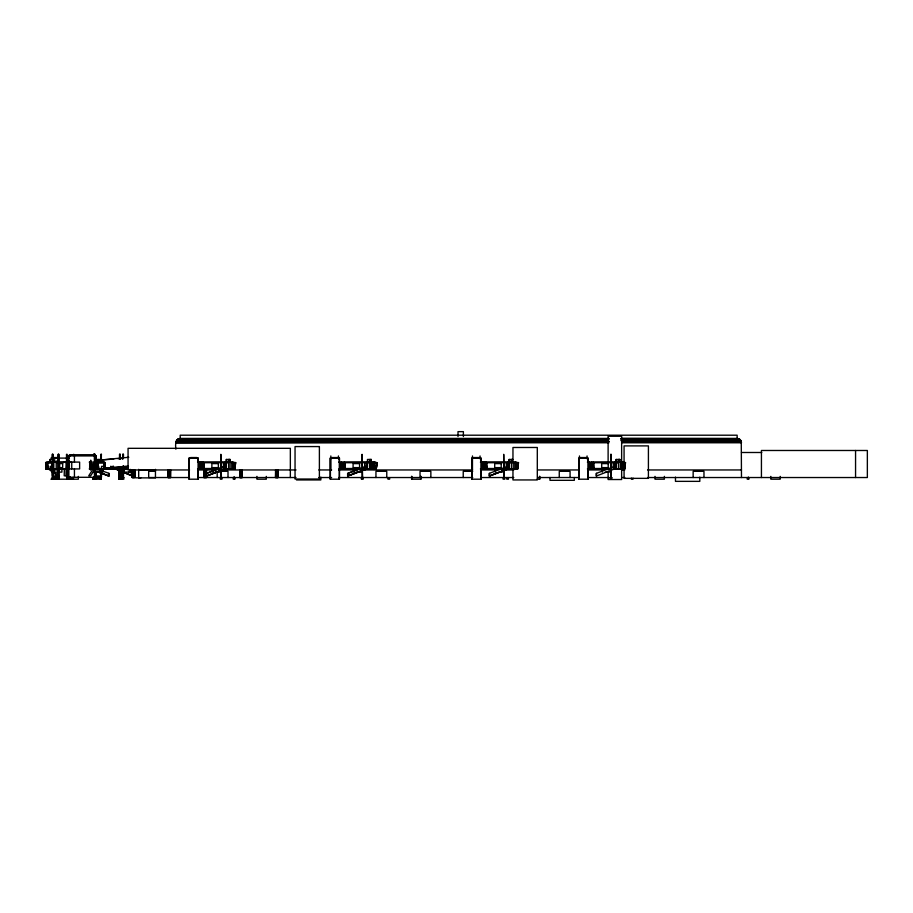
<?xml version="1.0" encoding="UTF-8"?>
<svg xmlns="http://www.w3.org/2000/svg" width="913" height="913" viewBox="0 0 913 913"><rect width="100%" height="100%" fill="white"/><g stroke="black" fill="none" stroke-linecap="round" stroke-linejoin="round"><path stroke-width="1.37" d="M113.132 468.791L113.132 466.406M113.532 469.054L113.532 466.349M611.231 478.115L611.242 454.32L610.694 478.115L610.706 470.218M66.809 479.199L66.809 477.579M68.019 478.663L73.417 478.663M72.23 479.199L72.218 477.579L73.428 477.579L68.007 478.115M73.417 478.115L73.428 479.199M121.897 477.043L121.874 478.115L122.285 477.579M55.967 478.127L55.99 477.043M89.736 468.78L90.033 461.818L89.839 468.78M90.581 468.928L90.033 462.046M90.764 461.818C90.216 486.081 90.752 447.507 90.832 464.74M98.136 478.115L98.159 477.043M97.805 469.054L97.999 462.571L97.212 462.298L97.805 469.054L97.999 462.571M97.805 468.791L97.999 462.834M104.367 468.791L104.561 462.834L103.774 462.571L103.774 467.33M104.63 468.791L104.824 462.571L104.036 462.298M66.193 468.791L66.523 461.967M68.452 468.791L67.984 461.83L67.733 468.928M175.867 449.196C175.422 445.681 174.862 438.56 180.203 438.445L608.948 438.445M90.022 461.818L90.216 468.928M90.273 461.818L90.079 468.78M200.917 468.928L200.175 461.818L199.411 468.78L200.164 462.046L200.997 468.78L201.693 461.818L202.458 468.928L203.222 461.818L203.976 468.78M340.617 468.78L341.451 461.967M341.439 461.967L342.147 468.928L342.889 461.818L343.608 468.78L344.418 461.818L345.182 468.78M482.235 468.78C483.479 447.598 483.297 483.068 484.518 462.046M482.304 468.78L483 462.046M484.529 462.046C485.773 483.068 485.579 447.598 486.812 468.78L502.161 468.883M485.225 468.78L486.036 462.046L486.755 468.78M589.239 468.78C590.517 447.575 590.277 483.308 591.533 461.818C592.777 483.308 592.548 447.575 593.815 468.78M232.381 468.791L234.824 469.054L235.634 462.571L232.381 462.298L232.381 469.054M513.859 468.791L517.66 469.054L518.47 462.571L515.206 462.298L515.217 469.054M622.21 468.791L624.663 469.054L625.473 462.571L622.21 462.298L622.21 469.054M234.824 469.054L235.622 462.571M376.841 462.834L372.242 462.571L372.242 468.791C377.423 472.329 379.614 460.106 373.588 462.298L373.588 469.054M517.66 469.054L518.47 462.571M624.663 469.054L625.462 462.571M90.581 468.711L90.478 462.446M608.982 442.771L175.867 442.771L176.083 441.436L608.868 441.436M67.984 461.83C67.494 483.342 67.516 447.279 66.911 468.928L66.911 479.211L68.669 479.211L68.646 468.928M94.632 477.579L101.183 477.579M94.895 478.663L94.895 478.115M101.183 479.199L93.103 479.211L93.103 477.59L96.059 477.579L96.059 479.199L94.496 479.199L94.496 477.579M484.529 461.818L483.833 468.78M52.52 477.59L52.269 478.127L58.877 478.127L58.615 477.59M58.615 479.211L58.877 478.674L52.269 478.674L52.52 479.211M95.157 468.791L90.661 475.821L88.721 475.821L93.217 468.791L114.308 468.791M202.458 468.711L201.693 462.046M119.66 477.579L119.192 478.115L120.242 477.579M93.172 478.127L93.708 477.59M94.176 479.211L94.792 478.674M206.406 473.391L225.043 466.349M206.646 473.391L225.283 466.349M206.406 476.095L225.043 469.054L225.123 462.115M206.646 476.095L225.283 468.791L206.646 475.821M366.49 466.349L347.853 473.391L347.853 476.095L366.49 469.054L347.613 476.095L347.613 473.391L366.25 466.349L366.25 469.054M366.25 468.791L347.853 475.821M508.119 466.349L489.231 473.391L489.231 476.095L507.879 469.054L507.959 462.115M615.122 466.349L596.235 473.391L596.235 476.095L614.871 468.791M47.408 467.33L47.408 462.571L45.89 462.845L46.266 468.791L50.854 468.529M47.179 468.791L46.027 469.065L45.65 462.571L47.179 462.309L47.179 467.502M53.148 468.529L52.007 468.791L51.619 462.845L53.605 462.571M51.858 462.571L53.388 462.309L53.388 468.791L52.235 469.065L51.858 462.571L52.246 477.043L58.889 477.043L58.889 454.332L58.112 454.332L58.112 475.97M107.814 468.791L109.948 468.791M113.223 468.517L111.089 468.791L110.804 466.406M110.941 466.463L111.226 469.054L113.349 468.791M95.283 460.563L98.079 460.289M100.864 460.015L128.801 457.276M128.242 466.029L104.504 468.358L128.493 466.611M95.591 460.38L98.399 460.175M101.195 459.969L113.828 459.045M118.028 458.737L122.251 458.429M175.924 442.097L608.834 441.595M621.65 441.572L741.265 441.436L741.482 477.533M175.867 442.771L608.823 441.755M621.639 441.721L741.265 441.436L741.482 442.771L621.799 442.771M621.776 438.445L737.145 438.445L739.69 439.279L741.265 441.436L621.685 441.436M178.857 438.662L608.903 438.662M621.034 438.502L738.491 438.662M178.229 438.913L608.149 438.913M620.954 438.913L739.119 438.913M177.658 439.279L608.457 439.279M621.297 439.279L739.69 439.279M177.133 439.712L609.062 439.712M621.89 439.712L740.215 439.712M176.7 440.226L608.206 440.226M621.023 440.226L740.648 440.226M176.346 440.808L608.4 440.808M621.228 440.808L741.002 440.808M741.482 452.494L761.762 452.494M93.628 454.332L95.043 454.32L95.043 475.958M101.491 454.32L100.772 454.32L100.784 462.24M94.541 454.731L70.221 454.731L70.221 455.918M69.023 455.245L74.432 455.245L74.432 462.115M51.676 457.55L57.085 457.55M190.566 457.55L196.843 457.55M331.773 457.55L338.061 457.55M473.391 457.55L479.679 457.55M580.394 457.55L586.682 457.55M50.911 458.098L69.251 458.098M68.213 459.456L68.053 461.487M512.935 459.456L509.089 459.456L509.089 461.487L512.935 461.487M52.771 461.168L58.375 461.168M67.094 461.156L69.514 461.156M94.906 461.156L100.909 461.156M63.842 462.069L71.739 462.069L71.739 468.928M48.092 462.126L79.625 462.092L79.625 468.928L63.842 468.928M89.212 462.161L103.648 462.115M197.55 462.161L199.479 462.161L199.468 468.928L197.55 468.928M232.37 462.115L203.964 462.24L203.964 468.883M338.769 462.161L340.686 462.161L340.675 468.928L338.769 468.928M373.577 462.115L345.171 462.24L345.171 468.883M480.386 462.161L482.315 462.161L482.304 468.928L480.386 468.928M515.206 462.115L486.789 462.24L486.789 468.883M587.39 462.161L589.319 462.161L589.296 468.928L587.39 468.928M622.198 462.115L593.792 462.24L593.792 468.883M55.761 462.446L69.502 462.298M97.04 462.298L104.721 462.298L104.721 469.054L95.671 469.054M232.381 462.298L233.739 462.298L233.728 469.054L224.393 469.054M373.588 462.298L374.946 462.298L374.935 469.054L365.611 469.054M515.217 462.298L516.575 462.298L516.564 469.054L507.229 469.054M622.21 462.298L623.579 462.298L623.568 469.054L614.232 469.054M52.087 462.571L45.65 462.571L46.027 469.065L56.229 469.065L56.229 462.126M65.873 462.606L68.19 462.606L68.19 468.517L65.873 468.517M97.565 462.571L104.824 462.571L104.63 469.054L103.774 468.517M231.023 462.571L235.634 462.834M513.859 462.571L518.47 462.834M45.89 462.845L53.228 462.845M95.671 462.834L96.516 462.834M97.828 462.834L104.561 462.834M225.123 462.834L228.866 462.834L228.866 469.054M232.381 462.834L233.728 462.834M366.33 462.834L370.073 462.834L370.073 469.054M373.588 462.834L374.946 462.834M507.959 462.834L511.702 462.834L511.702 469.054M515.217 462.834L516.564 462.834M614.951 462.834L618.706 462.834L618.706 469.054M622.21 462.834L623.579 462.834M46.86 466.36L48.321 466.36L48.321 468.791M52.6 466.36L50.204 466.36L50.192 469.065M97.896 466.349L98.684 466.349L98.684 468.791M104.196 466.349L101.571 466.349L101.628 469.373L101.081 468.848M232.655 466.349L233.728 466.349M622.483 466.349L623.568 466.349M125.423 467.616L128.265 467.616M98.73 468.517L101.252 468.517M104.436 468.517L108.715 468.517M120.721 468.506L127.797 468.506M220.763 468.506L199.194 468.506L199.194 462.594L223.457 462.594L223.457 467.33M363.317 468.506L340.412 468.506L340.412 462.594L364.664 462.594L364.664 467.33M504.946 468.506L482.03 468.506L482.03 462.594L506.293 462.594L506.293 467.33M610.592 468.506L589.033 468.506L589.033 462.594L613.285 462.594L613.285 467.33M55.761 468.723L67.163 468.723L67.163 462.446M104.698 468.723L107.54 468.723M118.564 468.711L128.471 468.711M221.996 468.711L201.784 468.711L201.784 462.446L226.047 462.446L226.047 467.456M363.214 468.711L342.991 468.711L342.991 462.446L367.254 462.446L367.254 467.456M504.832 468.711L484.62 468.711L484.62 462.446L508.872 462.446L508.872 467.456M611.836 468.711L591.624 468.711L591.624 462.446L615.876 462.446L615.876 467.456M46.266 468.791L69.377 468.928L69.377 462.172M89.212 468.928L92.076 468.928M115.46 468.883L128.231 468.883M219.325 468.883L203.919 468.78L203.222 462.046M223.514 468.883L229.026 468.791M231.023 468.791L233.728 468.791M345.125 468.78L360.532 468.883M363.328 468.883L370.233 468.791M506.35 468.883L511.862 468.791M593.747 468.78L609.154 468.883M613.353 468.883L618.866 468.791M623.579 468.791L620.863 468.791L620.863 462.571L625.473 462.834M107.814 469.054L119.124 469.054M58.58 469.362L61.901 469.362L61.901 472.124L54.05 472.124L54.05 469.362M127.82 469.362L124.122 469.362L124.122 472.112M360.761 469.362L353.696 469.362L353.696 472.112M502.378 469.362L495.325 469.362L495.325 472.112M139.769 469.761L154.377 469.761M52.771 469.955L58.375 469.955M94.906 469.955L100.909 469.955M119.797 469.955L123.198 469.955M189.527 469.955L128.06 469.955L128.06 448.317L290.345 448.317L290.345 477.533M197.813 469.955L213.665 469.955M220.775 469.955L296.04 469.955M318.808 469.955L331.624 469.955M338.734 469.955L354.392 469.955M361.502 469.955L472.512 469.955M481.048 469.955L496.706 469.955M503.679 469.955L513.779 469.955M537.974 469.955L579.241 469.955M587.778 469.955L603.436 469.955M621.936 469.955L624.777 469.955M647.557 469.955L741.482 469.955M155.45 471.313L148.682 471.313L148.682 477.533L189.527 477.533M218.549 471.313L228.01 471.313L228.01 477.533M472.706 471.313L463.233 471.313L463.233 477.533M93.331 472.112L102.849 472.124L102.849 469.362L102.576 472.124M215.308 472.112L219.565 472.112M356.526 472.112L360.772 472.112M499.559 472.112L502.39 472.112M605.148 472.112L609.393 472.112M108.761 475.833L98.125 471.816M489.482 475.821L508.119 468.791L489.482 476.095L489.482 473.391M67.094 477.043L66.501 477.043L66.501 470.218M93.628 477.043L101.491 477.043L101.354 468.848M221.403 477.043L220.855 478.115L220.866 454.32L221.391 478.115M362.609 477.043L362.073 478.115L362.073 454.32L362.609 478.115M504.238 477.043L503.691 478.115L503.702 454.32L504.227 478.115M119.192 477.579L121.189 477.579M134.759 477.533L134.759 469.955L134.827 477.533L132.134 477.533L132.123 469.955M198.053 477.533L296.04 477.533M318.808 477.533L331.624 477.533M338.734 477.533L472.706 477.533M481.048 477.533L513.779 477.533M537.974 477.533L579.241 477.533M587.778 477.533L609.131 477.533M621.936 477.533L624.777 477.533M647.557 477.533L867.35 477.533L867.35 450.486L761.431 450.486L761.431 477.533M135.546 477.819L140.956 477.819M155.45 477.876L138.685 477.876L138.685 469.328M93.103 478.674L93.708 479.211M93.4 478.674L94.005 479.211M50.911 479.199L78.347 479.199L78.335 476.381M119.078 470.218L119.078 479.211L121.189 479.199L121.121 477.043M361.514 479.199L361.514 477.579L361.514 479.199L363.157 479.199L363.157 477.579M537.198 479.199L539.8 479.199L539.8 476.381M119.078 479.211L121.03 479.211M296.485 479.941L320.828 479.941L320.828 477.122M622.21 468.517L624.663 468.791M515.217 468.517L517.648 468.791M373.588 468.517L376.019 468.791M232.381 468.517L234.812 468.791M97.474 462.571L98.262 462.834L98.068 468.791L97.474 468.517M102.119 470.88L109.103 473.391L109.103 476.095L97.143 471.576M96.801 471.576L108.761 476.095L108.761 473.391M128.528 471.759L132.294 473.391M132.294 476.095L115.255 468.791L132.294 475.821L115.974 469.054M50.192 468.791L58.957 475.833M57.359 475.833L48.606 469.065M120.128 477.579L120.607 478.115L120.664 470.218M120.242 479.199L119.192 478.663L119.66 479.199M485.294 468.711L484.529 461.818M67.277 461.83L67.014 468.928L66.683 461.967M110.941 466.406L111.226 469.054M90.649 461.818L90.832 468.78M68.007 461.967L68.338 468.791M90.296 461.967L90.444 468.78M855.561 450.486L855.561 477.533M780.193 476.381L780.193 479.199L770.834 479.199L770.834 476.381M748.9 477.579L748.888 479.199L747.256 479.199L747.268 477.579M748.352 477.043L748.34 478.663M737.145 438.445L737.145 435.204L180.203 435.204L180.203 438.445M703.969 477.533L703.969 471.313L693.15 471.313L693.15 477.533M699.815 477.122L699.815 481.356L675.472 481.356L675.472 477.122M664.379 476.381L664.379 479.199L655.02 479.199L655.02 476.381M633.017 478.115L632.994 479.199L631.374 479.199L631.374 478.115M624.07 462.823L624.07 445.898L648.413 445.898L648.413 478.355L624.07 478.355L624.07 465.653M621.639 462.777L621.639 436.254L608.115 436.254L608.115 462.777M621.639 468.369L621.639 479.53L608.115 479.53L608.115 471.154M620.749 462.115L620.749 469.054M619.505 459.456L619.505 461.487M619.06 459.456L619.06 461.487M618.706 461.453L618.706 462.104M618.58 461.453L618.58 462.104M618.466 459.456L618.466 461.487M618.455 462.834L618.421 469.054M617.61 461.453L617.656 462.104M616.252 459.456L616.252 461.487M616.138 462.24L616.138 467.559M615.236 462.834L615.236 466.349M614.951 462.115L614.871 469.054M610.694 454.32L610.694 462.24M608.4 468.837L602.318 469.362L602.318 472.112M596.474 473.391L596.474 476.095M588.143 462.32L588.143 458.098L578.774 458.098L578.774 479.199L588.143 479.199L588.143 469.35M587.926 458.098L587.926 479.199M587.344 458.098L587.344 458.783M587.07 455.952L587.07 458.783M579.561 458.098L579.561 458.783M579.47 455.952L579.47 458.783M579.036 458.098L579.036 479.199M574.334 477.499L574.334 480.318L549.991 480.318L549.991 477.499M570.077 477.533L570.077 471.313L559.258 471.313L559.258 477.533M539.526 476.381L539.526 479.199M513.757 462.115L513.757 469.054M512.958 463.017L512.958 447.484L537.301 447.484L537.301 479.941L512.958 479.941L512.958 468.654M512.056 459.456L512.056 461.487M511.702 461.453L511.702 462.104M511.463 459.456L511.577 462.104M511.463 462.834L511.417 469.054M511.291 461.453L511.291 462.104M510.664 461.453L510.664 462.104M510.618 461.453L510.618 462.104M509.249 459.456L509.249 461.487M509.146 462.24L509.146 467.559M508.415 477.579L508.415 479.199L506.795 479.199L506.806 477.579M508.233 462.834L508.233 466.349M504.775 477.579L504.775 479.199L503.143 479.199L503.143 477.579M481.14 462.32L481.14 458.098L471.77 458.098L471.77 479.199L481.14 479.199L481.14 469.35M480.923 458.098L480.923 479.199M480.341 458.098L480.341 458.783M480.067 455.952L480.067 458.783M472.466 455.952L472.466 470.218M472.044 458.098L472.044 479.199M463.382 436.54L463.382 431.644L458.006 431.644L458.006 436.54M430.856 477.533L430.856 471.313L420.037 471.313L420.037 477.533M420.984 476.381L420.984 479.199L411.615 479.199L411.615 476.381M420.722 476.381L420.722 479.199M411.831 476.381L411.831 479.199M389.611 477.579L389.611 479.199L387.979 479.199L387.979 477.579M386.77 477.533L386.77 471.313L375.951 471.313L375.951 477.533M372.127 462.115L372.127 469.054M370.438 459.456L370.438 461.487M370.073 461.453L370.073 462.104M369.959 461.453L369.959 462.104M369.845 459.456L369.833 462.104M369.833 462.834L369.788 469.054M369.662 461.453L369.662 462.104M368.989 461.453L369.035 462.104M367.517 462.24L367.517 467.559M366.615 462.834L366.615 466.349M366.33 462.115L366.33 466.566M339.51 462.32L339.51 458.098L330.152 458.098L330.152 479.199L339.51 479.199L339.51 469.35M339.305 458.098L339.305 479.199M338.723 458.098L338.723 458.783M338.438 455.952L338.438 458.783M330.94 458.098L330.94 458.783M330.837 455.952L330.837 470.218M330.415 458.098L330.415 479.199M278.031 469.955L278.111 477.533M277.917 469.955L277.917 477.533M277.78 469.955L277.78 477.533M277.62 469.955L277.62 477.533M277.438 469.955L277.438 477.533M277.244 469.955L277.244 477.533M277.038 469.955L277.038 477.533M276.822 469.955L276.822 477.533M276.616 469.955L276.616 477.533M276.411 469.955L276.411 477.533M276.217 469.955L276.217 477.533M276.034 469.955L276.034 477.533M275.874 469.955L275.874 477.533M275.737 469.955L275.623 477.533M275.543 469.955L275.475 477.533M266.299 476.381L266.299 479.199L256.941 479.199L256.941 476.381M242.276 477.533L242.276 469.955L242.082 477.533M241.945 469.955L241.945 477.533M241.785 469.955L241.785 477.533M241.603 469.955L241.603 477.533M241.409 469.955L241.409 477.533M241.203 469.955L241.203 477.533M240.986 469.955L240.986 477.533M240.781 469.955L240.781 477.533M240.564 469.955L240.564 477.533M240.37 469.955L240.37 477.533M240.187 469.955L240.187 477.533M240.028 469.955L240.028 477.533M239.891 469.955L239.891 477.533M239.697 469.955L239.788 477.533M234.926 477.579L234.915 479.199L233.294 479.199L233.294 477.579M234.379 477.043L234.39 478.663L233.842 477.043M230.921 462.115L230.921 469.054M229.665 459.456L229.665 461.487M229.22 459.456L229.22 461.487M228.866 461.453L228.866 462.104M228.627 459.456L228.741 462.104M228.627 462.834L228.581 469.054M226.413 459.456L226.413 461.487M226.31 462.24L226.31 467.559M226.127 462.834L226.127 466.566M225.408 462.834L225.408 466.349M221.95 477.579L221.939 479.199L220.307 479.199L220.318 477.579M218.561 468.837L212.489 469.362L212.489 472.112M217.191 471.313L217.191 477.533M206.498 469.955L206.498 477.533M206.349 469.955L206.429 477.533M206.247 469.955L206.247 477.533M206.11 469.955L205.939 477.533M205.767 469.955L205.767 477.533M205.562 469.955L205.562 477.533M205.357 469.955L205.357 477.533M205.151 469.955L205.151 477.533M204.934 469.955L204.934 477.533M204.729 469.955L204.729 477.533M204.535 469.955L204.535 477.533M204.352 469.955L204.352 477.533M204.056 469.955L204.056 477.533M198.304 462.32L198.304 458.098L188.934 458.098L188.934 479.199L198.304 479.199L198.304 469.35M198.087 458.098L198.087 479.199M197.516 458.098L197.516 458.783M189.733 458.098L189.733 458.783M189.208 458.098L189.208 479.199M170.64 469.955L170.594 477.533M170.514 469.955L170.4 477.533M170.263 469.955L170.263 477.533M170.103 469.955L170.103 477.533M169.921 469.955L169.921 477.533M169.727 469.955L169.727 477.533M169.521 469.955L169.521 477.533M169.304 469.955L169.304 477.533M169.099 469.955L169.099 477.533M168.894 469.955L168.894 477.533M168.7 469.955L168.7 477.533M168.517 469.955L168.517 477.533M168.357 469.955L168.357 477.533M168.22 469.955L168.22 477.533M168.026 469.955L167.969 477.533M155.45 469.328L155.45 477.533M134.428 469.955L134.565 477.533M134.268 469.955L134.268 477.533M134.085 469.955L134.085 477.533M133.891 469.955L133.891 477.533M133.686 469.955L133.686 477.533M133.469 469.955L133.469 477.533M133.264 469.955L133.264 477.533M133.047 469.955L133.047 477.533M132.853 469.955L132.853 477.533M132.511 469.955L132.67 477.533M132.374 469.955L132.374 477.533M132.271 469.955L132.18 477.533M130.297 469.362L130.297 472.112L121.634 472.112L121.634 469.362M123.483 457.938L123.483 454.32L122.73 454.32L122.73 459.353M123.483 466.121L123.483 477.043L119.512 477.043L119.512 468.848M123.198 454.32L123.198 457.972M123.198 466.269L123.198 475.958L119.797 475.958L119.797 468.871M123.015 454.32L123.015 457.938M123.015 466.121L123.015 477.043M122.73 467.65L122.73 475.958M122.388 477.579L122.388 479.199M121.589 477.043L121.589 478.115M121.406 477.043L121.406 478.115M121.03 470.218L121.03 477.921M120.265 459.353L120.265 454.32L119.512 454.32L119.512 459.296M120.265 470.423L120.265 475.958M119.98 454.32L119.98 459.296M119.98 468.848L120.002 479.211M119.797 454.32L119.797 459.353M119.774 477.579L119.774 479.199M119.363 470.218L119.363 479.211M113.269 466.406L113.269 468.791M112.345 466.349L112.345 469.054M104.196 462.834L104.196 468.791M101.354 454.32L101.354 462.024M100.909 468.871L100.909 475.958L94.906 475.958L94.906 454.32M100.921 477.579L100.921 479.199M100.259 461.453L100.259 462.104M100.019 469.362L100.019 472.112M100.145 477.579L100.145 479.199M99.449 461.453L99.426 462.104M99.277 461.453L99.289 462.104M98.262 477.043L98.262 478.115M97.953 459.456L97.953 461.487M97.554 477.043L97.68 478.115M97.371 462.298L97.371 469.054M97.109 462.115L97.04 469.054M96.23 460.198L96.23 455.918L68.543 455.918L68.543 477.294L96.23 477.294L96.23 471.587M96.127 455.918L96.127 461.624M96.15 462.24L96.15 467.559M96.127 471.587L96.127 477.294M95.911 462.834L95.911 469.054M95.671 477.579L95.671 479.199M94.895 477.579L95.02 479.211M94.564 454.332L94.541 455.918M94.324 454.32L94.461 467.49M94.324 470.218L94.461 477.043M94.199 454.332L94.165 455.21M94.187 467.616L94.187 463.61L92.624 463.61L92.624 467.616M94.028 454.332L93.993 455.21M93.662 454.332L93.628 455.21M93.651 466.349L93.651 469.054M93.4 477.59L93.4 479.211M93.217 466.349L93.217 469.054M93.172 477.59L93.172 479.211M90.752 462.24L90.752 468.883M90.067 464.957L90.067 468.506M89.668 462.161L89.668 468.928M74.432 468.985L74.432 477.237M73.736 455.199L73.748 454.32L73.143 455.199M70.324 454.731L70.324 455.918M69.822 477.043L69.822 478.115M69 462.069L69 468.928M68.646 455.918L68.646 463.039M68.247 468.928L68.247 479.211M68.053 468.928L68.053 479.211L68.019 477.579M67.334 468.928L67.334 479.211M67.094 462.24L67.094 454.32L66.501 454.32L66.501 462.024M67.094 470.423L67.094 475.958M66.375 462.252L66.375 468.894M66.284 469.054L66.135 475.821L64.207 475.821L64.344 469.054M58.637 454.332L58.637 477.043M58.364 454.332L58.364 475.97L52.771 475.97L52.771 468.883M58.112 477.59L58.112 479.211M57.804 477.59L57.804 479.211M55.704 477.043L55.704 478.127M55.316 458.098L55.316 458.783M55.431 477.043L55.431 478.127M55.179 477.043L55.179 478.127M53.707 469.065L53.707 462.309L46.38 462.309L46.38 469.065M53.228 462.571L53.228 468.791M53.331 477.59L53.331 479.211M53.068 461.487L53.034 454.332L52.246 454.332L52.246 459.307M53.068 462.309L53.194 476.381M52.771 454.332L52.771 462.252M52.498 454.332L52.543 462.115M52.6 462.845L52.6 468.791M52.498 470.218L52.498 475.684M51.607 461.464L51.562 462.115M50.158 459.467L50.158 461.487M47.738 462.845L47.738 466.417M47.499 462.571L47.499 466.417M46.86 462.845L46.86 468.791M70.449 477.043L70.415 478.115L70.415 477.043M376.829 462.571L376.019 469.054L376.841 462.571M319.39 446.571L295.047 446.571L295.047 479.028L319.39 479.028L319.39 446.571M53.833 459.467L50.021 459.467L50.021 461.487L53.833 461.487L53.833 459.467M101.64 459.456L97.657 459.456L97.657 461.487L101.64 461.487L101.64 459.456M230.099 459.456L226.253 459.456L226.253 461.487L230.099 461.487L230.099 459.456M371.317 459.456L367.46 459.456L367.46 461.487L371.317 461.487L371.317 459.456M619.938 459.456L616.092 459.456L616.092 461.487L619.938 461.487L619.938 459.456M218.367 463.61L211.873 463.61L211.873 467.616L218.367 467.616L218.367 463.61M359.574 463.61L353.091 463.61L353.091 467.616L359.574 467.616L359.574 463.61M501.203 463.61L494.709 463.61L494.709 467.616L501.203 467.616L501.203 463.61M608.206 463.61L601.713 463.61L601.713 467.616L608.206 467.616L608.206 463.61M62.689 463.61L59.642 463.61L59.642 467.627L62.689 467.627L62.689 463.61M54.095 477.59L52.269 477.59L52.269 479.211L54.095 479.211L54.095 477.59M58.877 477.59L57.051 477.59L57.051 479.211L58.877 479.211L58.877 477.59M101.309 477.579L99.757 477.579L99.757 479.199L101.309 479.199L101.309 477.579M123.814 477.579L121.806 477.579L121.806 479.199L123.814 479.199L123.814 477.579M611.778 477.579L610.146 477.579L610.158 479.199L611.778 479.199L611.778 477.579M122.753 478.115L120.242 478.663L122.753 478.115M227.828 462.104L227.828 461.453L227.782 462.104M203.861 477.533L203.861 469.955L203.793 477.533"/></g></svg>
